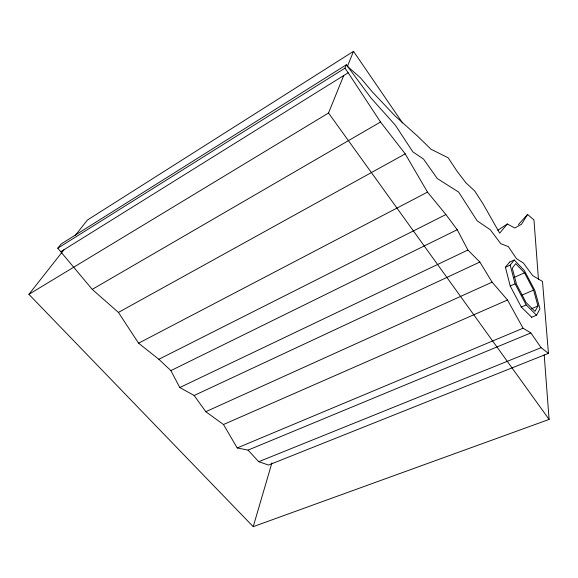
<?xml version="1.0" encoding="UTF-8"?>
<svg xmlns="http://www.w3.org/2000/svg" width="578" height="578" viewBox="0 0 578 578"><rect width="100%" height="100%" fill="white"/><g stroke="black" fill="none" stroke-linecap="round" stroke-linejoin="round"><path stroke-width="0.87" d="M64.006 249.747L28.9 294.332L253.222 526.666L271.92 462.862M28.9 294.332L328.521 113.013L343.751 75.422M402.57 122.955L353.512 51.334L347.436 66.333L360.535 77.864L372.203 91.765L395.208 116.077L417.338 135.924L431.072 149.29L448.145 157.78L457.017 171.16L465.875 182.764L474.683 190.935L483.1 203.962L499.667 233.158L507.318 223.982L514.774 227.999L521.566 224.206L527.577 214.438L533.956 219.972L538.479 279.528M57.764 248.2L344.965 68.168L346.366 64.758L371.228 98.282L395.352 125.188L412.873 151.884L423.479 159.015L437.279 178.544L458.679 192.106L477.153 220.832L490.31 229.755L500.801 243.714L508.329 246.582L516.436 258.612L523.437 263.077L532.699 275.634L542.496 281.428L548.443 353.36L268.539 465.052L258.734 461.699L248.041 450.11L237.204 447.943L223.476 424.519L205.782 411.695L194.157 395.489L179.794 387.535L170.871 370.621L158.842 359.278L138.583 343.202L118.425 312.423L92.234 289.376L57.764 248.2L61.123 244.01L346.366 64.758M531.558 317.315L536.536 315.205L539.939 308.876L534.852 290.51L524.383 270.591L514.247 259.984L509.319 262.246M537.966 305.972L534.99 311.369L526.052 302.482L516.501 284.304L512.274 268.149L515.728 263.655L524.499 272.802L533.581 290.077L537.966 305.972L531.327 308.811M75.205 235.528L87.415 220.03L353.512 51.334M505.28 267.361L510.208 265.107L514.247 259.984M509.579 262.123L505.439 267.289L510.215 285.994L521.291 307.055L531.702 317.25M518.423 224.575L527.577 214.438M497.803 230.275L507.318 223.982M60.943 251.64L348.166 72.77L380.526 122.009L405.214 153.871L427.503 192.113L445.891 214.546L457.234 229.719L467.898 250.021L479.848 262.036L492.116 282.158L507.513 300.004L523.083 328.225L530.857 332.928L541.095 347.681L548.443 353.36M92.234 289.376L380.526 122.009M118.425 312.423L405.214 153.871M138.583 343.202L427.503 192.113M158.842 359.278L445.891 214.546M170.871 370.621L457.234 229.719M179.794 387.535L467.898 250.021M194.157 395.489L479.848 262.036M205.782 411.695L492.116 282.158M513.791 277.613L524.499 272.802M510.143 286.031L515.077 283.827L510.208 265.107M223.476 424.519L507.513 300.004M522.028 295.134L533.581 290.077M521.212 307.091L526.182 304.946L536.536 315.205M237.204 447.943L523.083 328.225M248.041 450.11L530.857 332.928M258.734 461.699L541.095 347.681M253.222 526.666L549.1 419.426L544.194 354.841M328.521 113.013L549.1 419.426M344.965 68.168L348.166 72.77M515.077 283.827L526.182 304.946"/></g></svg>
